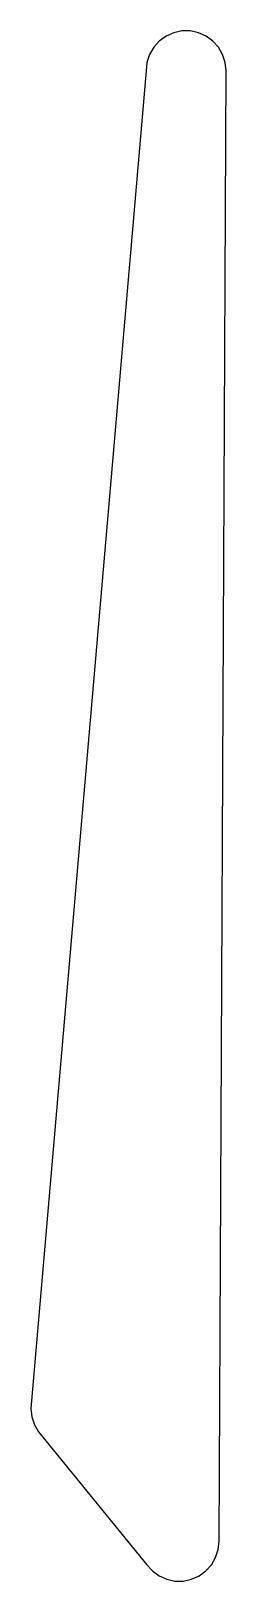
# Model space of a CAD drawing. Header units: metres. Extents: x -6 to 21, y -24 to 190.
import ezdxf

# ---------------------------------------------------------------- set-up
doc = ezdxf.new("R2010")
doc.units = ezdxf.units.M

msp = doc.modelspace()

# ---------------------------------------------------------------- linework, layer by layer
for p, q in [((12.1698, 188.257), (11.4004, 187.403)), ((13.1, 188.933), (12.1698, 188.257)), ((14.1504, 189.401), (13.1, 188.933)), ((15.2751, 189.64), (14.1504, 189.401)), ((16.4249, 189.64), (15.2751, 189.64)), ((17.5496, 189.401), (16.4249, 189.64)), ((18.6, 188.933), (17.5496, 189.401)), ((19.5302, 188.257), (18.6, 188.933)), ((20.2996, 187.403), (19.5302, 188.257)), ((10.8255, 186.407), (10.4702, 185.314)), ((11.4004, 187.403), (10.8255, 186.407)), ((20.8745, 186.407), (20.2996, 187.403)), ((21.2298, 185.314), (20.8745, 186.407)), ((10.35, 184.17), (-5.5, 0)), ((10.4702, 185.314), (10.35, 184.17)), ((20.3922, -18.2866), (21.35, 184.17)), ((21.35, 184.17), (21.2298, 185.314)), ((-5.5, 0), (-5.37981, -1.14351)), ((-5.37981, -1.14351), (-5.0245, -2.23705)), ((-5.0245, -2.23705), (-4.44959, -3.23282)), ((-4.44959, -3.23282), (10.4426, -21.5194)), ((20.272, -19.4301), (20.3922, -18.2866)), ((19.3418, -21.5194), (19.9167, -20.5237)), ((19.9167, -20.5237), (20.272, -19.4301)), ((10.4426, -21.5194), (11.212, -22.3739)), ((11.212, -22.3739), (12.1422, -23.0497)), ((12.1422, -23.0497), (13.1926, -23.5174)), ((16.5918, -23.5174), (17.6422, -23.0497)), ((17.6422, -23.0497), (18.5724, -22.3739)), ((18.5724, -22.3739), (19.3418, -21.5194)), ((13.1926, -23.5174), (14.3173, -23.7565)), ((14.3173, -23.7565), (15.4671, -23.7565)), ((15.4671, -23.7565), (16.5918, -23.5174))]:
    msp.add_line(p, q)

doc.saveas('drawing.dxf')
